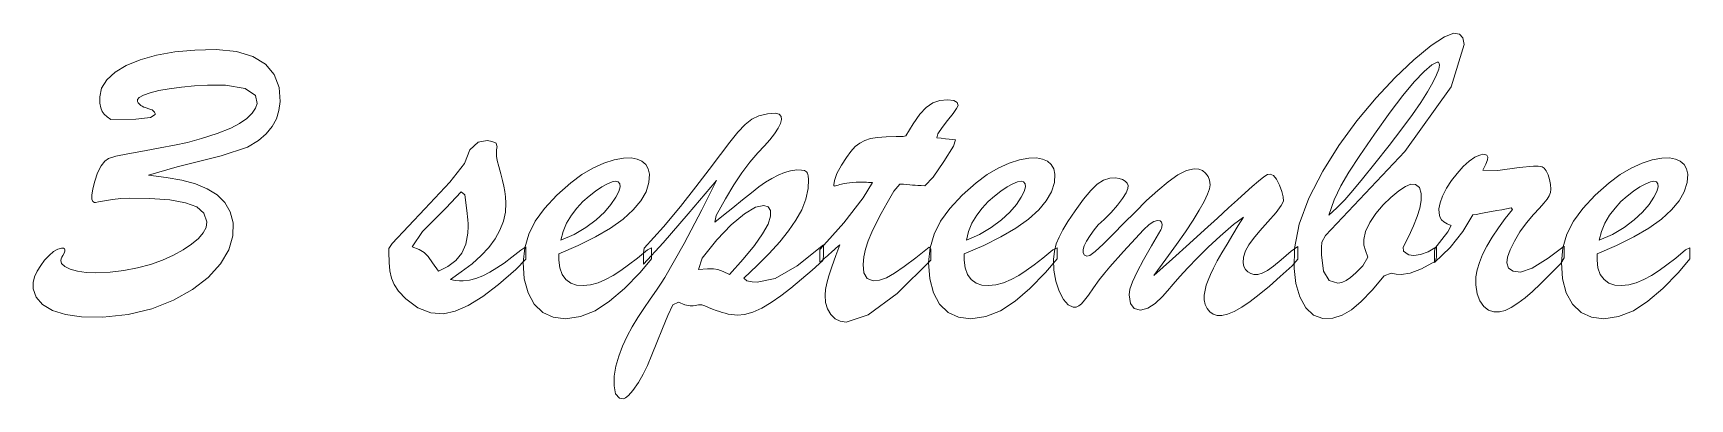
# Model space of a CAD drawing. Header units: inches. Extents: x 3 to 112, y 4 to 120.
# Drawn here: x 2.73 to 26.2, y 3.96 to 9.15 of the extents above; entities that cross this region are included whole.
import ezdxf

# ---------------------------------------------------------------- set-up
doc = ezdxf.new("R2010")
doc.units = ezdxf.units.IN
doc.header["$MEASUREMENT"] = 0
doc.layers.add('Calque 1', color=7, linetype='Continuous')

msp = doc.modelspace()

# ---------------------------------------------------------------- linework, layer by layer
at = {"layer": 'Calque 1', "lineweight": 0}
for points in [[(22.616, 6.117), (22.616, 6.064), (22.616, 5.968), (22.6, 5.912), (22.404, 5.803), (22.24, 5.741), (22.113, 5.724), (22.044, 5.729), (21.972, 5.742), (21.873, 5.706), (21.701, 5.503), (21.547, 5.343), (21.411, 5.225), (21.278, 5.146), (21.145, 5.104), (21.006, 5.101), (20.873, 5.149), (20.764, 5.252), (20.68, 5.408), (20.624, 5.596), (20.596, 5.81), (20.602, 6.094), (20.671, 6.44), (20.806, 6.807), (21.003, 7.187), (21.23, 7.553), (21.485, 7.903), (21.76, 8.23), (22.031, 8.519), (22.296, 8.769), (22.541, 8.969), (22.73, 9.095), (22.862, 9.147), (22.942, 9.134), (22.99, 9.08), (23.009, 8.984), (22.823, 8.385), (22.168, 7.468), (21.043, 6.277), (20.989, 6.181), (20.987, 6.108), (20.986, 6.005), (21.014, 5.773), (21.094, 5.639), (21.215, 5.601), (21.274, 5.611), (21.335, 5.638), (21.395, 5.681), (21.471, 5.749), (21.569, 5.848), (21.643, 5.968), (21.607, 6.064), (21.587, 6.14), (21.585, 6.218), (21.611, 6.336), (21.669, 6.461), (21.757, 6.59), (21.857, 6.71), (21.966, 6.818), (22.08, 6.911), (22.176, 6.974), (22.251, 7.005), (22.319, 7.002), (22.373, 6.958), (22.398, 6.873), (22.396, 6.771), (22.378, 6.664), (22.343, 6.545), (22.291, 6.413), (22.225, 6.269), (22.144, 6.112), (22.149, 6.054), (22.178, 6.032), (22.201, 6.016), (22.225, 6.004), (22.255, 5.997), (22.292, 5.994), (22.386, 6.006), (22.496, 6.047)], [(3.832, 7.924), (3.779, 7.959), (3.738, 7.997), (3.708, 8.036), (3.688, 8.086), (3.676, 8.154), (3.673, 8.243), (3.7, 8.368), (3.772, 8.485), (3.89, 8.593), (4.049, 8.689), (4.245, 8.769), (4.479, 8.834), (4.74, 8.881), (5.02, 8.907), (5.322, 8.913), (5.611, 8.885), (5.844, 8.817), (6.023, 8.708), (6.147, 8.561), (6.215, 8.375), (6.229, 8.178), (6.213, 8.048), (6.176, 7.929), (6.118, 7.821), (6.034, 7.719), (5.924, 7.623), (5.767, 7.528), (5.396, 7.405), (4.773, 7.252), (4.367, 7.133), (4.616, 7.101), (4.837, 7.06), (5.03, 7.009), (5.196, 6.941), (5.336, 6.853), (5.448, 6.746), (5.524, 6.614), (5.562, 6.457), (5.559, 6.27), (5.501, 6.072), (5.384, 5.875), (5.21, 5.682), (4.989, 5.509), (4.721, 5.361), (4.412, 5.239), (4.076, 5.159), (3.718, 5.121), (3.415, 5.123), (3.189, 5.155), (3.004, 5.215), (2.862, 5.301), (2.771, 5.402), (2.73, 5.52), (2.732, 5.612), (2.751, 5.69), (2.787, 5.772), (2.837, 5.854), (2.893, 5.928), (2.955, 5.995), (3.02, 6.05), (3.078, 6.084), (3.13, 6.099), (3.159, 6.097), (3.174, 6.088), (3.181, 6.072), (3.178, 6.054), (3.169, 6.028), (3.153, 5.993), (3.136, 5.97), (3.125, 5.947), (3.121, 5.924), (3.134, 5.879), (3.18, 5.837), (3.257, 5.8), (3.359, 5.771), (3.48, 5.754), (3.619, 5.748), (3.82, 5.756), (4.016, 5.779), (4.208, 5.817), (4.392, 5.868), (4.562, 5.928), (4.718, 5.998), (4.857, 6.074), (4.975, 6.153), (5.071, 6.235), (5.141, 6.315), (5.181, 6.39), (5.191, 6.471), (5.151, 6.592), (5.051, 6.682), (4.89, 6.742), (4.668, 6.781), (4.384, 6.802), (4.095, 6.807), (3.973, 6.802), (3.855, 6.789), (3.741, 6.77), (3.657, 6.755), (3.614, 6.746), (3.598, 6.745), (3.576, 6.759), (3.564, 6.79), (3.563, 6.848), (3.575, 6.939), (3.602, 7.046), (3.644, 7.165), (3.692, 7.263), (3.745, 7.333), (3.8, 7.37), (3.902, 7.4), (4.074, 7.437), (4.308, 7.478), (4.532, 7.519), (4.732, 7.558), (4.915, 7.598), (5.116, 7.653), (5.339, 7.725), (5.529, 7.797), (5.656, 7.863), (5.757, 7.935), (5.832, 8.011), (5.881, 8.084), (5.904, 8.151), (5.881, 8.263), (5.733, 8.362), (5.454, 8.407), (5.203, 8.408), (5.016, 8.399), (4.833, 8.382), (4.659, 8.358), (4.51, 8.331), (4.387, 8.3), (4.293, 8.267), (4.233, 8.235), (4.208, 8.204), (4.209, 8.178), (4.218, 8.156), (4.235, 8.137), (4.256, 8.122), (4.277, 8.109), (4.298, 8.099), (4.323, 8.09), (4.357, 8.078), (4.4, 8.064), (4.416, 8.057), (4.428, 8.049), (4.44, 8.037), (4.451, 8.024), (4.457, 8.009), (4.459, 7.993), (4.393, 7.949), (4.184, 7.925)], [(21.091, 6.567), (21.203, 6.67), (21.315, 6.785), (21.428, 6.914), (21.566, 7.081), (21.742, 7.298), (21.946, 7.555), (22.125, 7.788), (22.273, 7.991), (22.391, 8.164), (22.486, 8.316), (22.561, 8.446), (22.615, 8.554), (22.647, 8.636), (22.658, 8.692), (22.655, 8.718), (22.645, 8.733), (22.623, 8.736), (22.551, 8.697), (22.442, 8.603), (22.298, 8.454), (22.136, 8.262), (21.958, 8.028), (21.735, 7.712), (21.528, 7.411), (21.374, 7.176), (21.261, 6.983), (21.167, 6.781)], [(11.377, 5.871), (11.377, 5.927), (11.377, 6.03), (11.39, 6.096), (11.66, 6.398), (11.904, 6.688), (12.121, 6.965), (12.31, 7.215), (12.47, 7.427), (12.6, 7.601), (12.714, 7.741), (12.818, 7.849), (12.913, 7.925), (13.015, 7.976), (13.134, 8.004), (13.25, 8.01), (13.302, 7.997), (13.33, 7.966), (13.336, 7.92), (13.321, 7.866), (13.287, 7.799), (13.235, 7.719), (13.17, 7.634), (13.094, 7.548), (12.998, 7.45), (12.884, 7.319), (12.771, 7.168), (12.659, 6.996), (12.539, 6.795), (12.409, 6.561), (12.391, 6.468), (12.511, 6.564), (12.644, 6.67), (12.783, 6.784), (12.908, 6.883), (13.015, 6.965), (13.107, 7.031), (13.197, 7.087), (13.286, 7.134), (13.375, 7.171), (13.463, 7.195), (13.553, 7.206), (13.617, 7.205), (13.659, 7.197), (13.687, 7.182), (13.703, 7.159), (13.713, 7.122), (13.717, 7.073), (13.71, 6.942), (13.678, 6.791), (13.62, 6.642), (13.538, 6.493), (13.434, 6.341), (13.308, 6.185), (13.16, 6.023), (12.99, 5.851), (12.798, 5.67), (12.843, 5.632), (12.916, 5.618), (12.991, 5.613), (13.244, 5.668), (13.558, 5.845), (13.928, 6.144), (13.928, 6.087), (13.928, 5.981), (13.92, 5.921), (13.767, 5.786), (13.616, 5.656), (13.468, 5.532), (13.324, 5.42), (13.186, 5.325), (13.054, 5.246), (12.928, 5.188), (12.809, 5.156), (12.71, 5.148), (12.669, 5.15), (12.625, 5.155), (12.58, 5.163), (12.536, 5.174), (12.494, 5.185), (12.455, 5.198), (12.41, 5.214), (12.358, 5.234), (12.299, 5.258), (12.246, 5.278), (12.203, 5.294), (12.158, 5.295), (12.11, 5.284), (12.081, 5.278), (12.042, 5.279), (11.963, 5.296), (11.876, 5.334), (11.794, 5.296), (11.723, 5.141), (11.647, 4.959), (11.568, 4.76), (11.497, 4.583), (11.434, 4.434), (11.376, 4.31), (11.308, 4.192), (11.228, 4.077), (11.164, 4.006), (11.125, 3.975), (11.096, 3.96), (11.037, 3.971), (10.984, 4.032), (10.961, 4.145), (10.964, 4.284), (10.986, 4.423), (11.027, 4.566), (11.082, 4.709), (11.147, 4.848), (11.219, 4.982), (11.299, 5.112), (11.384, 5.244), (11.474, 5.376), (11.561, 5.501), (11.629, 5.603), (11.679, 5.682), (11.954, 6.165), (12.207, 6.64), (12.412, 7.059), (12.011, 6.585), (11.655, 6.173)], [(14.96, 7.681), (14.994, 7.681), (15.057, 7.681), (15.094, 7.69), (15.198, 7.862), (15.296, 7.996), (15.386, 8.092), (15.478, 8.156), (15.579, 8.193), (15.688, 8.203), (15.775, 8.191), (15.824, 8.163), (15.836, 8.122), (15.815, 8.078), (15.764, 8.006), (15.686, 7.906), (15.609, 7.807), (15.547, 7.72), (15.533, 7.663), (15.598, 7.656), (15.658, 7.649), (15.712, 7.643), (15.759, 7.637), (15.799, 7.632), (15.77, 7.543), (15.636, 7.324), (15.482, 7.102), (15.364, 6.98), (15.313, 6.984), (15.268, 6.987), (15.229, 6.99), (15.19, 6.993), (15.15, 6.997), (15.11, 7), (15.064, 7.003), (15.012, 7.007), (14.926, 6.904), (14.83, 6.742), (14.745, 6.591), (14.673, 6.453), (14.612, 6.323), (14.563, 6.2), (14.526, 6.085), (14.502, 5.974), (14.492, 5.867), (14.502, 5.749), (14.55, 5.668), (14.635, 5.635), (14.724, 5.643), (14.822, 5.679), (14.937, 5.743), (15.072, 5.836), (15.236, 5.959), (15.428, 6.112), (15.449, 6.084), (15.449, 5.986), (15.449, 5.928), (14.971, 5.453), (14.563, 5.15), (14.252, 5.049), (14.166, 5.061), (14.093, 5.097), (14.031, 5.157), (13.986, 5.236), (13.959, 5.329), (13.952, 5.431), (13.958, 5.512), (13.975, 5.603), (14.003, 5.704), (14.046, 5.831), (14.105, 5.994), (14.159, 6.145), (14.131, 6.121), (14.104, 6.097), (14.079, 6.074), (14.054, 6.051), (14.031, 6.03), (14.01, 6.011), (13.987, 5.991), (13.964, 5.97), (13.94, 5.949), (13.916, 5.927), (13.891, 5.905), (13.877, 5.902), (13.877, 5.988), (13.877, 6.08), (13.976, 6.189), (14.218, 6.455), (14.491, 6.813), (14.624, 7.027), (14.595, 7.029), (14.567, 7.03), (14.54, 7.031), (14.51, 7.032), (14.476, 7.032), (14.393, 7.031), (14.296, 7.025), (14.22, 7.014), (14.182, 7.004), (14.159, 6.998), (14.137, 6.991), (14.116, 6.984), (14.1, 6.98), (14.089, 6.978), (14.081, 6.98), (14.077, 6.985), (14.075, 6.994), (14.084, 7.057), (14.12, 7.154), (14.185, 7.274), (14.254, 7.383), (14.318, 7.47), (14.379, 7.537), (14.443, 7.587), (14.515, 7.625), (14.597, 7.651), (14.694, 7.668), (14.815, 7.677)], [(7.769, 6.039), (7.769, 6.059), (7.769, 6.094), (7.817, 6.162), (8.282, 6.654), (8.633, 7.032), (8.844, 7.299), (8.919, 7.493), (9.038, 7.601), (9.165, 7.623), (9.21, 7.617), (9.257, 7.602), (9.289, 7.585), (9.296, 7.562), (9.304, 7.536), (9.302, 7.519), (9.297, 7.487), (9.294, 7.448), (9.295, 7.404), (9.306, 7.34), (9.327, 7.254), (9.356, 7.152), (9.38, 7.059), (9.4, 6.977), (9.415, 6.903), (9.425, 6.823), (9.429, 6.737), (9.422, 6.61), (9.394, 6.479), (9.344, 6.352), (9.275, 6.229), (9.186, 6.109), (9.078, 5.993), (8.949, 5.877), (8.796, 5.76), (8.643, 5.651), (8.711, 5.641), (8.769, 5.635), (8.823, 5.634), (8.911, 5.644), (9.003, 5.669), (9.1, 5.707), (9.199, 5.757), (9.3, 5.817), (9.402, 5.887), (9.515, 5.971), (9.639, 6.069), (9.711, 6.116), (9.711, 6.029), (9.711, 5.941), (9.57, 5.794), (9.326, 5.581), (9.101, 5.411), (8.895, 5.284), (8.709, 5.203), (8.543, 5.167), (8.363, 5.181), (8.181, 5.25), (8.01, 5.377), (7.909, 5.486), (7.845, 5.581), (7.806, 5.674), (7.786, 5.774), (7.773, 5.895)], [(10.179, 6.015), (10.179, 5.994), (10.179, 5.957), (10.179, 5.928), (10.192, 5.817), (10.225, 5.724), (10.279, 5.651), (10.348, 5.599), (10.429, 5.571), (10.525, 5.566), (10.628, 5.579), (10.734, 5.608), (10.842, 5.654), (10.951, 5.711), (11.059, 5.779), (11.168, 5.859), (11.292, 5.956), (11.433, 6.072), (11.494, 6.103), (11.494, 6.017), (11.494, 5.945), (11.332, 5.754), (11.111, 5.527), (10.899, 5.345), (10.693, 5.211), (10.485, 5.128), (10.275, 5.097), (10.099, 5.117), (9.952, 5.186), (9.831, 5.304), (9.742, 5.465), (9.69, 5.662), (9.675, 5.893), (9.696, 6.102), (9.752, 6.297), (9.843, 6.478), (9.976, 6.66), (10.152, 6.848), (10.349, 7.024), (10.506, 7.14), (10.662, 7.233), (10.817, 7.304), (10.962, 7.351), (11.095, 7.375), (11.204, 7.376), (11.288, 7.36), (11.357, 7.33), (11.412, 7.284), (11.447, 7.222), (11.463, 7.145), (11.455, 7.028), (11.415, 6.898), (11.341, 6.769), (11.234, 6.64), (11.09, 6.511), (10.912, 6.383), (10.699, 6.257), (10.455, 6.135)], [(15.923, 6.015), (15.923, 5.994), (15.923, 5.957), (15.923, 5.928), (15.936, 5.817), (15.969, 5.724), (16.023, 5.651), (16.092, 5.599), (16.173, 5.571), (16.269, 5.566), (16.372, 5.579), (16.478, 5.608), (16.586, 5.654), (16.695, 5.711), (16.803, 5.779), (16.912, 5.859), (17.037, 5.956), (17.177, 6.072), (17.238, 6.103), (17.238, 6.017), (17.238, 5.945), (17.076, 5.754), (16.855, 5.527), (16.643, 5.345), (16.437, 5.211), (16.229, 5.128), (16.019, 5.097), (15.843, 5.117), (15.696, 5.186), (15.575, 5.304), (15.486, 5.465), (15.434, 5.662), (15.419, 5.893), (15.44, 6.102), (15.496, 6.297), (15.587, 6.478), (15.72, 6.66), (15.896, 6.848), (16.093, 7.024), (16.25, 7.14), (16.406, 7.233), (16.561, 7.304), (16.706, 7.351), (16.839, 7.375), (16.949, 7.376), (17.032, 7.36), (17.101, 7.33), (17.156, 7.284), (17.191, 7.222), (17.207, 7.145), (17.2, 7.028), (17.159, 6.898), (17.085, 6.769), (16.978, 6.64), (16.834, 6.511), (16.656, 6.383), (16.443, 6.257), (16.199, 6.135)], [(22.586, 5.892), (22.586, 5.944), (22.586, 6.04), (22.592, 6.095), (22.692, 6.218), (22.774, 6.328), (22.824, 6.417), (22.766, 6.442), (22.72, 6.47), (22.687, 6.501), (22.664, 6.542), (22.652, 6.593), (22.649, 6.657), (22.665, 6.741), (22.701, 6.837), (22.758, 6.946), (22.827, 7.055), (22.906, 7.158), (22.993, 7.256), (23.078, 7.333), (23.158, 7.387), (23.213, 7.413), (23.241, 7.423), (23.268, 7.428), (23.3, 7.427), (23.327, 7.414), (23.34, 7.388), (23.339, 7.349), (23.316, 7.289), (23.272, 7.204), (23.484, 7.2), (23.788, 7.241), (23.987, 7.259), (24.056, 7.26), (24.088, 7.257), (24.111, 7.251), (24.14, 7.231), (24.17, 7.192), (24.195, 7.136), (24.216, 7.069), (24.228, 7.002), (24.233, 6.935), (24.229, 6.887), (24.211, 6.841), (24.181, 6.792), (24.136, 6.736), (24.072, 6.664), (23.99, 6.576), (23.888, 6.457), (23.797, 6.331), (23.718, 6.197), (23.658, 6.072), (23.622, 5.971), (23.612, 5.889), (23.636, 5.813), (23.7, 5.769), (23.806, 5.758), (23.971, 5.814), (24.199, 5.956), (24.422, 6.126), (24.422, 6.055), (24.422, 5.959), (24.377, 5.881), (24.223, 5.723), (24.089, 5.591), (23.975, 5.484), (23.869, 5.393), (23.769, 5.317), (23.675, 5.256), (23.587, 5.214), (23.506, 5.193), (23.427, 5.193), (23.35, 5.218), (23.284, 5.27), (23.228, 5.349), (23.191, 5.452), (23.173, 5.579), (23.173, 5.692), (23.19, 5.789), (23.222, 5.894), (23.268, 6.007), (23.329, 6.127), (23.405, 6.253), (23.493, 6.384), (23.588, 6.516), (23.691, 6.647), (23.672, 6.669), (23.609, 6.656), (23.541, 6.643), (23.469, 6.63), (23.393, 6.616), (23.316, 6.602), (23.241, 6.588), (23.178, 6.577), (23.128, 6.568), (22.99, 6.336), (22.807, 6.106)], [(24.89, 6.015), (24.89, 5.994), (24.89, 5.957), (24.891, 5.928), (24.903, 5.817), (24.936, 5.724), (24.99, 5.651), (25.059, 5.599), (25.141, 5.571), (25.236, 5.566), (25.34, 5.579), (25.445, 5.608), (25.554, 5.654), (25.662, 5.711), (25.77, 5.779), (25.88, 5.859), (26.004, 5.956), (26.144, 6.072), (26.205, 6.103), (26.205, 6.017), (26.205, 5.945), (26.044, 5.754), (25.822, 5.527), (25.61, 5.345), (25.404, 5.211), (25.196, 5.128), (24.987, 5.097), (24.81, 5.117), (24.663, 5.186), (24.542, 5.304), (24.453, 5.465), (24.401, 5.662), (24.386, 5.893), (24.407, 6.102), (24.463, 6.297), (24.554, 6.478), (24.687, 6.66), (24.864, 6.848), (25.061, 7.024), (25.217, 7.14), (25.373, 7.233), (25.528, 7.304), (25.673, 7.351), (25.806, 7.375), (25.916, 7.376), (25.999, 7.36), (26.068, 7.33), (26.123, 7.284), (26.158, 7.222), (26.174, 7.145), (26.167, 7.028), (26.126, 6.898), (26.053, 6.769), (25.945, 6.64), (25.802, 6.511), (25.623, 6.383), (25.411, 6.257), (25.166, 6.135)], [(10.209, 6.21), (10.395, 6.293), (10.561, 6.39), (10.706, 6.499), (10.825, 6.61), (10.918, 6.718), (10.985, 6.819), (11.028, 6.903), (11.046, 6.966), (11.042, 7.011), (11.021, 7.038), (10.984, 7.047), (10.935, 7.038), (10.869, 7.011), (10.786, 6.965), (10.697, 6.907), (10.607, 6.837), (10.517, 6.757), (10.434, 6.666), (10.357, 6.564), (10.289, 6.453), (10.24, 6.335)], [(15.953, 6.21), (16.139, 6.293), (16.305, 6.39), (16.45, 6.499), (16.569, 6.61), (16.662, 6.718), (16.729, 6.819), (16.772, 6.903), (16.79, 6.966), (16.786, 7.011), (16.765, 7.038), (16.728, 7.047), (16.679, 7.038), (16.613, 7.011), (16.53, 6.965), (16.441, 6.907), (16.351, 6.837), (16.261, 6.757), (16.178, 6.666), (16.101, 6.564), (16.033, 6.453), (15.984, 6.335)], [(18.609, 5.712), (18.875, 5.948), (19.115, 6.163), (19.327, 6.356), (19.512, 6.525), (19.668, 6.668), (19.795, 6.784), (19.904, 6.883), (20.004, 6.972), (20.094, 7.049), (20.169, 7.107), (20.222, 7.14), (20.257, 7.149), (20.303, 7.13), (20.347, 7.077), (20.39, 6.99), (20.423, 6.901), (20.441, 6.825), (20.445, 6.766), (20.415, 6.703), (20.341, 6.604), (20.225, 6.472), (20.113, 6.344), (20.022, 6.235), (19.954, 6.145), (19.907, 6.058), (19.881, 5.968), (19.876, 5.888), (19.886, 5.839), (19.908, 5.797), (19.942, 5.763), (19.983, 5.739), (20.028, 5.726), (20.081, 5.725), (20.147, 5.743), (20.22, 5.782), (20.303, 5.841), (20.414, 5.931), (20.556, 6.053), (20.65, 6.122), (20.65, 6.033), (20.65, 5.94), (20.568, 5.845), (20.402, 5.694), (20.248, 5.558), (20.104, 5.439), (19.973, 5.339), (19.855, 5.26), (19.749, 5.201), (19.655, 5.162), (19.574, 5.144), (19.508, 5.144), (19.452, 5.162), (19.404, 5.195), (19.363, 5.243), (19.337, 5.299), (19.324, 5.363), (19.325, 5.432), (19.335, 5.502), (19.352, 5.572), (19.378, 5.645), (19.413, 5.726), (19.456, 5.816), (19.509, 5.916), (19.573, 6.03), (19.648, 6.156), (19.729, 6.29), (19.806, 6.417), (19.878, 6.536), (19.738, 6.432), (19.551, 6.269), (19.381, 6.11), (19.227, 5.959), (19.093, 5.82), (18.979, 5.695), (18.883, 5.585), (18.801, 5.491), (18.733, 5.414), (18.629, 5.312), (18.523, 5.245), (18.422, 5.22), (18.333, 5.241), (18.278, 5.312), (18.258, 5.434), (18.27, 5.514), (18.309, 5.622), (18.374, 5.762), (18.464, 5.933), (18.576, 6.132), (18.708, 6.357), (18.718, 6.377), (18.724, 6.402), (18.726, 6.434), (18.719, 6.467), (18.698, 6.486), (18.662, 6.492), (18.61, 6.476), (18.545, 6.431), (18.465, 6.357), (18.349, 6.235), (18.179, 6.051), (17.984, 5.835), (17.913, 5.75), (17.837, 5.65), (17.755, 5.535), (17.682, 5.433), (17.625, 5.359), (17.584, 5.31), (17.547, 5.28), (17.511, 5.263), (17.465, 5.26), (17.395, 5.293), (17.328, 5.37), (17.266, 5.489), (17.219, 5.63), (17.195, 5.785), (17.19, 5.938), (17.202, 6.054), (17.227, 6.158), (17.267, 6.252), (17.322, 6.356), (17.392, 6.475), (17.493, 6.629), (17.614, 6.791), (17.718, 6.916), (17.807, 7.004), (17.896, 7.062), (17.988, 7.091), (18.065, 7.095), (18.118, 7.087), (18.165, 7.072), (18.204, 7.049), (18.231, 7.02), (18.245, 6.985), (18.243, 6.942), (18.217, 6.88), (18.167, 6.8), (18.093, 6.705), (18.005, 6.605), (17.904, 6.504), (17.823, 6.426), (17.765, 6.357), (17.708, 6.279), (17.657, 6.197), (17.623, 6.129), (17.608, 6.077), (17.61, 6.031), (17.627, 5.998), (17.658, 5.983), (17.702, 5.994), (17.779, 6.051), (17.891, 6.155), (18.032, 6.298), (18.183, 6.45), (18.343, 6.61), (18.508, 6.772), (18.664, 6.914), (18.813, 7.038), (18.951, 7.137), (19.074, 7.199), (19.183, 7.224), (19.248, 7.219), (19.3, 7.199), (19.344, 7.163), (19.378, 7.115), (19.399, 7.06), (19.407, 6.997), (19.399, 6.941), (19.371, 6.862), (19.322, 6.76), (19.253, 6.635), (19.165, 6.493), (19.059, 6.331), (18.932, 6.149), (18.782, 5.943)], [(24.92, 6.21), (25.107, 6.293), (25.272, 6.39), (25.417, 6.499), (25.536, 6.61), (25.63, 6.718), (25.696, 6.819), (25.739, 6.903), (25.757, 6.966), (25.753, 7.011), (25.732, 7.038), (25.695, 7.047), (25.647, 7.038), (25.58, 7.011), (25.497, 6.965), (25.408, 6.907), (25.318, 6.837), (25.229, 6.757), (25.145, 6.666), (25.068, 6.564), (25.001, 6.453), (24.951, 6.335)], [(8.889, 6.498), (8.873, 6.63), (8.845, 6.856), (8.797, 6.895), (8.578, 6.665), (8.247, 6.333), (8.101, 6.114), (8.202, 6.078), (8.273, 6.036), (8.326, 5.979), (8.391, 5.89), (8.472, 5.769), (8.608, 5.838), (8.718, 5.924), (8.804, 6.026), (8.862, 6.153), (8.891, 6.308), (8.895, 6.407), (8.894, 6.427), (8.894, 6.446), (8.892, 6.463), (8.891, 6.481)], [(12.595, 5.724), (12.793, 5.941), (12.951, 6.133), (13.067, 6.3), (13.143, 6.44), (13.18, 6.552), (13.178, 6.633), (13.146, 6.683), (13.084, 6.702), (12.965, 6.678), (12.81, 6.586), (12.622, 6.428), (12.419, 6.216), (12.211, 5.956), (12.157, 5.794), (12.284, 5.803), (12.371, 5.805), (12.431, 5.795), (12.506, 5.768)]]:
    msp.add_lwpolyline(points, close=True, dxfattribs=at)

doc.saveas('drawing.dxf')
